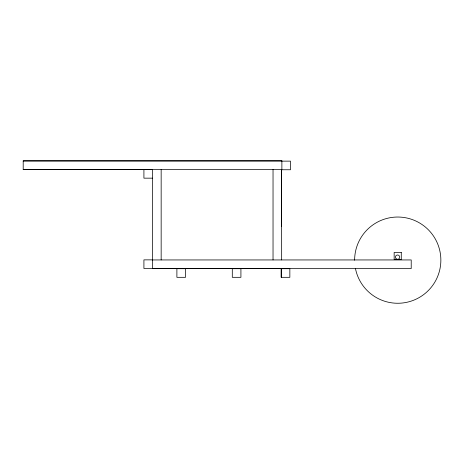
<?xml version="1.0" encoding="UTF-8"?>
<svg xmlns="http://www.w3.org/2000/svg" width="464" height="464" viewBox="0 0 464 464"><rect width="100%" height="100%" fill="white"/><g stroke="black" fill="none" stroke-linecap="round" stroke-linejoin="round"><path stroke-width="0.7" d="M281.23 277.321L281.23 268.702L289.849 268.702L289.849 277.321L281.23 277.321L281.259 268.639M281.416 226.658L281.631 169.482L281.66 259.898M23.2 161.014L281.874 161.014M281.874 161.136L290.499 161.136L290.499 169.754L281.874 169.754L281.874 160.793L23.2 160.793L23.2 169.633L144.205 169.633M23.2 169.418L281.874 169.418M152.54 178.164L143.915 178.164L143.915 169.54L152.54 169.54L152.54 268.569M152.54 259.863L143.915 259.863L143.915 268.482L411.214 268.569L411.214 259.944L152.54 259.944M152.54 268.575L177.062 268.575M185.699 268.575L232.615 268.575M240.543 268.575L281.66 268.575M273.035 169.476L273.035 259.898M161.159 169.476L161.159 259.898M354.629 260.211A43.111 43.111 0 0 1 416.753 221.45A43.111 43.111 0 0 1 424.038 294.315A43.111 43.111 0 0 1 355.47 268.615M401.273 252.462L394.156 252.462L394.156 259.573L401.273 259.573L401.273 252.462M185.519 268.702L176.894 268.702L176.894 277.321L185.519 277.321L185.519 268.702M240.92 268.702L232.296 268.702L232.296 277.321L240.92 277.321L240.92 268.702M396.482 259.011A2.158 2.158 0 0 0 399.719 257.143A2.158 2.158 0 0 0 396.482 255.275A2.158 2.158 0 0 0 396.482 259.011"/></g></svg>
